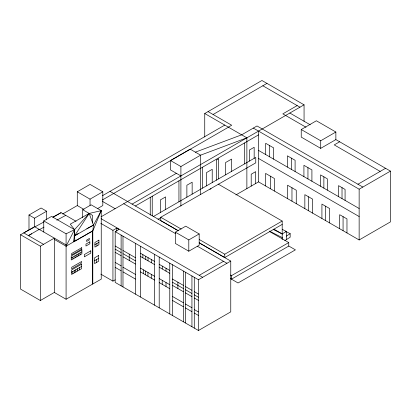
<?xml version="1.0" encoding="UTF-8"?>
<svg xmlns="http://www.w3.org/2000/svg" width="411" height="411" viewBox="0 0 411 411"><rect width="100%" height="100%" fill="white"/><g stroke="black" fill="none" stroke-linecap="round" stroke-linejoin="round"><path stroke-width="0.62" d="M66.084 244.905L34.524 226.682L20.55 234.748L20.55 289.092L40.345 300.518L54.314 292.452L66.084 299.249L101.24 279.146L101.24 210.653L89.177 213.432L74.566 229.662L73.908 241.683L92.799 230.977L101.24 210.653L91.134 204.822L82.698 209.692L82.698 217.727M101.24 210.653L93.456 225.12L92.799 230.977L92.799 284.022M54.314 239.408L66.084 246.204L74.566 229.662L70.281 224.139L89.177 213.432L93.456 225.12L74.566 235.827L73.908 241.683L75.783 239.983M89.177 213.432L74.566 235.827L74.083 235.549M286.416 236.12L290.161 233.648L285.614 231.347M284.833 240.615L290.161 237.229L290.161 233.648M78.167 233.597L74.566 235.827L74.566 229.662L51.581 216.392L43.756 220.913L43.756 232.01M204.74 137.002L204.74 113.518L261.935 80.494L304.063 104.82L304.063 121.322M28.986 229.749L28.986 215.004L41.1 208.012L46.633 211.208L46.633 219.864M62.688 213.987L77.278 205.562L77.278 191.778L90.045 184.405L102.807 191.778L102.807 205.562L97.813 208.449M213.083 114.494L266.955 83.392M28.986 215.004L34.524 218.2L46.633 211.208M53.296 217.142L61.069 212.657L76.045 221.303M77.278 191.778L90.045 199.145L102.807 191.778M39.189 229.374L28.405 235.601L31.75 233.787M102.421 195.734L224.781 125.088M180.902 175.929L170.462 169.902L170.462 160.511L190.159 149.142L200.594 155.168L246.872 137.839L246.872 188.613M228.367 127.158L231.691 125.242L208.064 111.597M102.298 200.039L228.449 127.205M20.55 234.748L40.345 246.174L54.314 238.108L54.314 292.452M170.462 160.511L180.902 166.537L200.594 155.168L200.594 194.722M101.075 216.803L176.386 173.319M297.174 105.586L282.835 113.868L305.995 127.235M132.085 204.113L304.063 104.82M135.389 205.973L258.534 134.875M66.084 246.204L92.629 230.879L92.629 283.919M100.787 223.343L112.938 230.355L116.791 228.131L119.036 229.42L115.178 231.65L115.178 282.424L198.456 330.506L230.761 311.857L230.761 261.083L199.16 242.839M71.247 257.98L81.887 251.835M94.92 244.648L98.917 242.341M335.864 139.601L320.708 148.35L301.237 137.104L301.237 129.527L316.388 120.777L335.864 132.023L335.864 139.601L390.45 171.115L390.45 221.889L359.142 239.967L258.534 181.878L235.909 194.942M153.318 216.566L255.76 157.418L255.76 162.869L160.747 217.255L160.747 220.599L178.405 230.792M157.994 219.315L160.747 217.727M209.939 189.327L211.038 188.69M71.555 272.226L81.506 266.482M94.581 260.713L98.578 258.406M301.237 129.527L320.708 140.773L335.864 132.023M175.358 232.169L185.746 226.173L199.181 233.931L199.181 245.213L188.798 251.208L175.358 243.451L175.358 232.169L188.798 239.926L199.181 233.931M339.635 141.78L334.241 144.893L380.165 171.408M100.787 274.116L112.938 281.129L115.142 279.855M199.376 239.556L224.76 254.214L282.193 221.051L282.193 239.603M199.376 242.901L224.76 257.553L282.193 224.396M199.212 275.334L223.507 261.304M357.94 184.236L385.559 168.289M115.178 231.65L198.456 279.732L230.761 261.083M253.315 128.093L359.142 189.194L390.45 171.115M286.416 239.7L286.416 231.465L282.193 233.9L273.916 229.122M230.437 275.051L231.47 275.647L288.743 242.582L288.743 246.102M33.445 227.643L23.74 232.903L43.53 244.334M43.885 221.976L34.524 227.057L34.524 218.2M52.742 217.172L61.069 212.657M38.994 229.857L44.008 227.139M56.821 220.188L65.734 215.349M86.803 228.701L93.456 225.12M43.756 220.913L66.084 233.802L74.566 229.662M195.379 152.152L241.653 134.829L257.009 125.961L362.831 187.062M282.414 229.441L286.416 231.465M273.264 229.466L282.414 234.095M269.354 231.069L282.434 237.686M262.845 85.765L299.953 107.194M289.842 113.03L310.223 124.795M204.74 113.518L246.872 137.839M258.534 150.416L359.142 208.5M258.534 158.456L359.142 216.54M218.184 184.097L282.193 221.051M269.4 231.419L288.743 242.582M160.747 217.255L181.164 229.045M109.994 191.356L178.097 230.674M123.752 203.707L175.687 233.695M197.408 246.235L226.944 263.287M102.288 201.282L115.121 208.69M230.437 278.571L238.051 282.968L295.411 249.852L288.83 246.05L231.47 279.167L231.47 275.647M101.116 218.698L202.644 277.312M77.278 205.562L83.942 209.41M82.698 209.692L92.629 215.426L92.629 222.86M140.423 253.212L154.603 261.401M159.206 264.319L169.774 270.423M140.423 256.428L154.603 264.612M159.206 267.207L169.774 273.31M115.178 245.999L121.117 249.426M122.987 250.505L135.512 257.738M172.379 279.023L183.434 285.404M185.418 286.549L191.937 290.315M194.28 291.666L198.456 294.081M115.178 249.158L121.117 252.585M122.987 253.669L135.512 260.898M172.379 282.182L183.434 288.568M185.418 289.709L191.937 293.475M194.28 294.826L198.456 297.24M115.178 252.318L121.117 255.75M122.987 256.829L135.512 264.057M172.379 285.342L183.434 291.728M185.418 292.873L191.937 296.634M194.28 297.985L198.456 300.4M159.206 278.581L169.774 284.684M140.423 268.1L154.603 276.284M159.206 282.578L169.774 288.681M140.423 271.892L154.603 280.081M115.178 262.429L121.117 265.86M122.987 267.212L135.512 274.445M172.379 296.398L183.434 302.779M185.418 303.991L191.937 307.757M194.28 309.56L198.456 311.97M115.178 267.371L121.117 270.803M122.987 271.882L135.512 279.11M172.379 300.395L183.434 306.781M185.418 307.921L191.937 311.687M194.28 313.038L198.456 315.453M359.142 189.194L359.142 239.967M346.971 232.939L346.971 218.899L339.681 214.691L339.681 228.732M345.076 200.383L345.076 189.409L338.53 185.628L338.53 196.602M343.067 216.643L343.067 230.684M342.019 187.642L342.019 198.616M329.658 222.942L329.658 208.557L321.921 204.087L321.921 218.477M327.31 190.123L327.31 178.8L320.575 174.911L320.575 186.234M325.599 206.214L325.599 220.599M323.868 176.812L323.868 188.135M320.708 140.773L320.708 148.35M312.653 213.124L312.653 199.155L304.844 194.65L304.844 208.618M311.913 181.236L311.913 169.913L303.919 165.299L303.919 176.622M308.533 196.777L308.533 210.745M307.952 167.626L307.952 178.949M296.264 203.666L296.264 190.236L287.561 185.212L287.561 198.641M295.098 171.526L295.098 160.28L287.397 155.836L287.397 167.082M291.969 187.755L291.969 201.185M291.363 158.122L291.363 169.368M274.394 191.038L274.394 178.497L265.583 173.411L265.583 185.947M273.669 159.155L273.669 147.909L265.686 143.295L265.686 154.546M270.335 176.155L270.335 188.695M269.667 145.597L269.667 156.843M258.534 131.104L258.534 181.878M255.673 183.532L255.673 171.649L251.203 174.228L251.203 186.111M254.168 158.338L254.168 147.292L249.441 150.02L249.441 161.071M244.494 142.977L244.494 163.922M231.588 171.377L231.588 159.093L225.562 162.571L225.562 174.855M224.76 254.214L224.76 257.553M218.683 178.826L218.683 158.733L216.314 160.1L216.314 180.193M212.22 182.556L212.22 169.317L206.471 172.635L206.471 185.875M202.546 167.2L202.546 188.146M198.456 279.732L198.456 330.506M194.28 277.317L194.28 328.091M192.148 194.146L192.148 182.201L186.877 185.243L186.877 197.193M191.937 275.966L191.937 326.74M188.798 239.926L188.798 251.208M185.418 272.2L185.418 322.974M183.434 271.06L183.434 321.834M180.902 166.537L180.902 206.091M178.939 180.83L178.939 201.77M177.906 282.213L177.906 288.532M172.379 264.674L172.379 315.448M169.774 263.168L169.774 313.942M166.018 268.255L166.018 271.142M166.003 282.506L166.003 286.503M165.587 209.482L165.587 196.91L160.341 199.941L160.341 212.513M162.268 266.087L162.268 268.974M162.237 280.333L162.237 284.33M159.206 257.07L159.206 307.844M154.603 254.409L154.603 305.183M152.234 196.242L152.234 215.919M151.32 259.505L151.32 262.716M151.279 274.363L151.279 278.16M150.251 197.388L150.251 215.159M148.037 257.61L148.037 260.821M147.955 272.447L147.955 276.243M145.751 256.289L145.751 259.5M145.648 271.116L145.648 274.908M143.465 269.852L143.465 273.649M142.869 254.625L142.869 257.841M140.423 246.225L140.423 296.999M135.512 243.389L135.512 294.163M129.249 254.121L129.249 260.446M122.987 236.161L122.987 286.935M121.117 235.077L121.117 285.851M116.791 228.131L116.791 231.301M112.938 230.355L112.938 281.129M96.919 243.492L96.919 245.922M96.58 259.562L96.58 262.449M90.045 199.145L90.045 205.413M80.083 252.878L80.083 254.856M79.58 267.592L79.58 269.832M78.275 253.926L78.275 255.899M77.653 268.707L77.653 270.947M76.934 254.697L76.934 256.67M75.788 269.78L75.788 272.02M75.054 255.781L75.054 257.759M74.422 270.572L74.422 272.812M72.927 257.009L72.927 258.987M72.87 271.466L72.87 273.705M66.084 233.802L66.084 299.249M40.345 246.174L40.345 300.518M89.213 238.621L86.629 240.111L86.629 241.463L89.213 239.967L89.213 238.621M89.845 241.827L85.971 244.067L85.971 246.019L89.845 243.785L89.845 241.827M81.732 247.699L71.586 253.556L71.586 254.974L81.732 249.112L81.732 247.699M81.887 249.862L71.247 256.007L71.247 259.958L81.887 253.813L81.887 249.862M98.917 240.152L94.92 242.459L94.92 247.078L98.917 244.771L98.917 240.152M90.785 250.844L84.337 254.568L84.337 256.844L90.785 253.125L90.785 250.844M81.383 261.658L71.719 267.237L71.719 268.851L81.383 263.271L81.383 261.658M81.506 264.237L71.555 269.986L71.555 274.466L81.506 268.722L81.506 264.237M98.578 255.514L94.581 257.82L94.581 263.605L98.578 261.298L98.578 255.514"/></g></svg>
